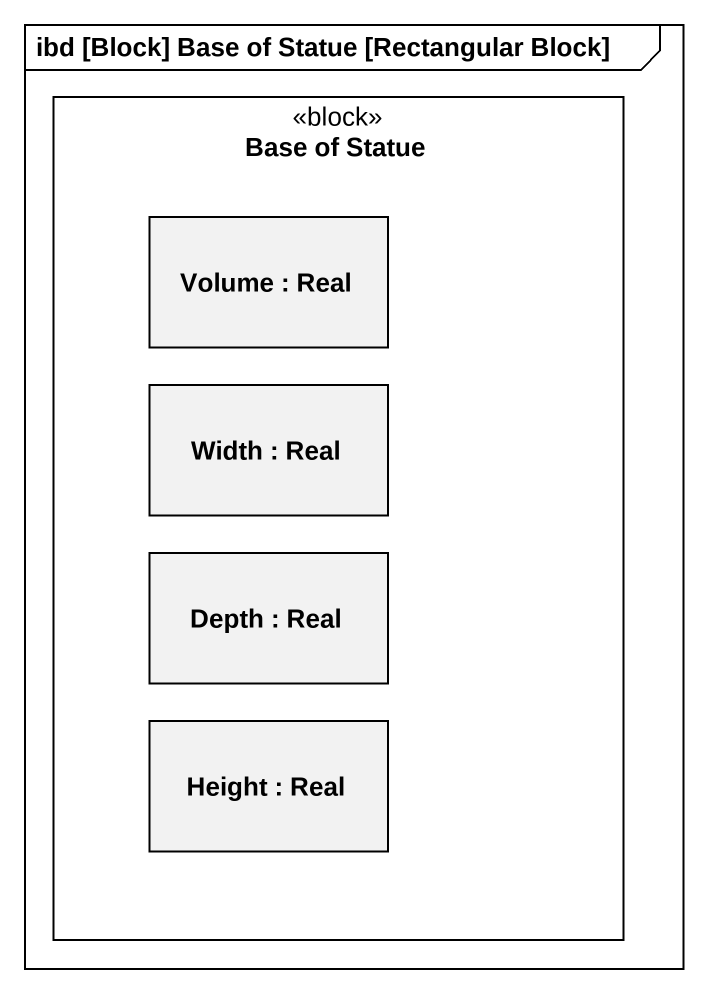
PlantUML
@startuml
mainframe ibd [Block] Base of Statue [Rectangular Block]
rectangle "Base of Statue" as Base_of_Statue <<block>> {
  rectangle "Volume : Real" as Volume
  rectangle "Width : Real" as Width
  rectangle "Depth : Real" as Depth
  rectangle "Height : Real" as Height
}
@enduml
